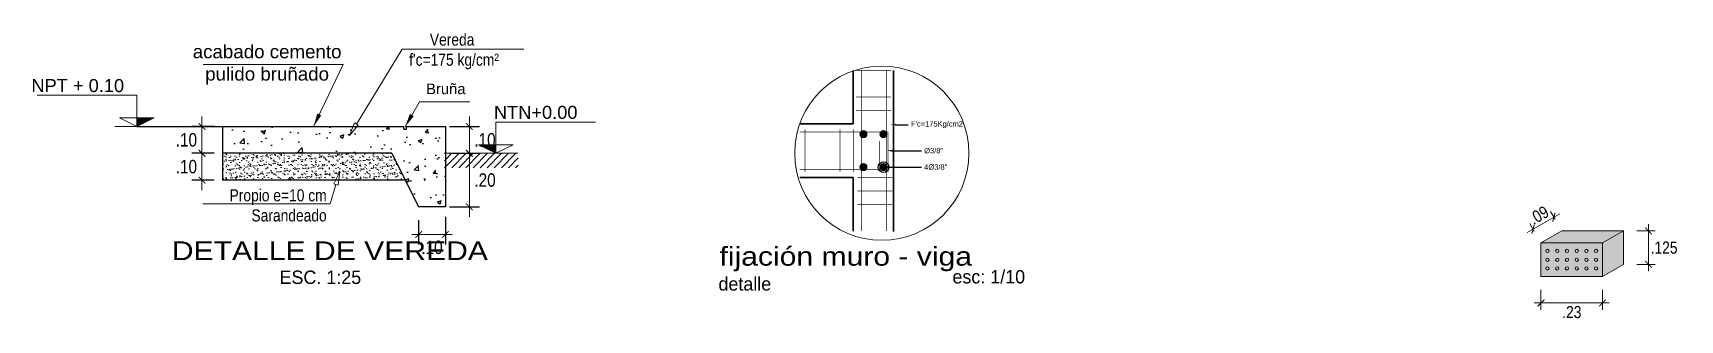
# Model space of a CAD drawing. Header units: metres. Extents: x 912 to 1393, y 476 to 584.
# Drawn here: x 1216.1 to 1222.24, y 501.22 to 502.29 of the extents above; entities that cross this region are included whole.
import ezdxf
from ezdxf import colors
from ezdxf.entities.mleader import LeaderData, LeaderLine
from ezdxf.math import Vec2, Vec3

# ---------------------------------------------------------------- set-up
doc = ezdxf.new("R2010")
doc.units = ezdxf.units.M
doc.linetypes.add('HIDDEN2', pattern=[0.1875, 0.125, -0.0625])
doc.linetypes.add('JIS_02_4.0', pattern=[5.5, 4, -1.5])
for name, color, linetype, lineweight in [('-Achurado', 251, 'Continuous', 5), ('-Acotado', 251, 'Continuous', 5), ('-Ladrillo', 34, 'Continuous', 9), ('FIC-2ES_ACERO_', 160, 'Continuous', 30), ('FIC-2ES_CONCRETO 210', 251, 'Continuous', 30), ('FIC-2ES_PROYECCIONES_', 1, 'JIS_02_4.0', 5), ('hatch', 253, 'Continuous', 20), ('muros', 7, 'Continuous', 35), ('pisos', 8, 'Continuous', 13), ('PL-03', 7, 'Continuous', 30)]:
    doc.layers.add(name, color=color, linetype=linetype, lineweight=lineweight)
doc.layers.add('FIC-2ES_COTAS', color=7, linetype='Continuous', lineweight=5, true_color=0x6b006b)
doc.layers.add('PL-05', color=7, linetype='Continuous')
doc.styles.add('-Arial Narrow', font='ARIALN.TTF')
doc.styles.add('ARIAL', font='arial.ttf')
doc.styles.add('COTAS Y DIRECTRIZ', font='ARIALN.TTF')
doc.styles.add('L80', font='arial.ttf')
doc.styles.add('sw 721', font='swissel.ttf')
doc.styles.add('TECHNICLIGHT', font='tel_____.pfb')
doc.dimstyles.new('corte 25', dxfattribs={"dimtxt": 0.05, "dimasz": 0.025, "dimexe": 0.025, "dimexo": 0.0125, "dimgap": 0.025, "dimtad": 1, "dimtih": 1, "dimtoh": 1, "dimzin": 4, "dimdsep": 46, "dimtxsty": 'ARIAL', "dimblk": 'ARCHTICK', "dimcen": 0.025, "dimdle": 0.025, "dimclrd": 256, "dimclre": 256, "dimclrt": 7, "dimadec": 0, "dimazin": 0, "dimtfac": 1, "dimtix": 1, "dimtmove": 0, "dimatfit": 3, "dimfxl": 0.1, "dimlwd": -1, "dimarcsym": 0})
doc.dimstyles.new('Esc 1_25', dxfattribs={"dimscale": 0.025, "dimtxt": 1.8, "dimasz": 1, "dimexe": 1, "dimexo": 2, "dimgap": 0.45, "dimtad": 2, "dimtih": 1, "dimtoh": 1, "dimzin": 4, "dimdsep": 46, "dimtxsty": '-Arial Narrow', "dimblk": 'ARCHTICK', "dimcen": 1, "dimdle": 1, "dimclrd": 256, "dimclre": 256, "dimclrt": 7, "dimadec": 0, "dimazin": 0, "dimtfac": 1, "dimtix": 1, "dimtmove": 1, "dimatfit": 2, "dimldrblk": 'ARCHTICK', "dimfxl": 1, "dimtolj": 2, "dimlwd": 5, "dimlwe": 0, "dimarcsym": 0})
doc.dimstyles.new('FIC - CORTE', dxfattribs={"dimtxt": 2, "dimasz": 1, "dimexe": 1.5, "dimexo": 0.625, "dimgap": 0.9, "dimtad": 2, "dimtih": 1, "dimtoh": 1, "dimzin": 4, "dimdsep": 46, "dimtxsty": 'COTAS Y DIRECTRIZ', "dimblk": 'ARCHTICK', "dimcen": 0.9, "dimdle": 1.5, "dimclrd": 256, "dimclre": 256, "dimclrt": 7, "dimadec": 0, "dimazin": 0, "dimtfac": 1, "dimtix": 1, "dimtmove": 2, "dimatfit": 3, "dimfxl": 1, "dimlwd": 5, "dimarcsym": 0})

# ---------------------------------------------------------------- blocks, each defined once
blk = doc.blocks.new('NPT-c2')
at = {"color": 0, "lineweight": 5}
for p, q in [((0, 0.361), (-1.15, 0.361)), ((0, 0), (0, 0.361)), ((-0.253, 0), (0.253, 0)), ((-0.2, 0.1), (0.2, 0.1)), ((0, 0), (-0.2, 0.1)), ((0, 0), (0.2, 0.1))]:
    blk.add_line(p, q, dxfattribs=at)
blk.add_solid([(0.2, 0.1), (0, 0.1), (0, 0)], dxfattribs=at)
at = {"style": 'ARIAL'}
blk.add_attdef('NPT%%P0.00', (-1.089, 0.48), '', height=0.15, dxfattribs=at)
blk = doc.blocks.new('_ArchTick')
at = {"layer": 'pisos', "color": 0, "const_width": 0.15}
blk.add_lwpolyline([(-0.5, -0.5), (0.5, 0.5)], dxfattribs=at)
blk = doc.blocks.new('*D182')
at = {"layer": 'DEFPOINTS', "color": 0, "lineweight": 20, "transparency": 16777216}
for p in [(1217.6348, 501.9388), (1217.7243, 501.9388), (1217.6348, 501.8388)]:
    blk.add_point(p, dxfattribs=at)
at = {"layer": 'FIC-2ES_COTAS', "lineweight": 5, "transparency": 16777216}
blk.add_line((1217.7243, 501.8013), (1217.7243, 501.9763), dxfattribs=at)
at = {"layer": 'FIC-2ES_COTAS', "lineweight": -2, "transparency": 16777216}
for p, q in [((1217.6505, 501.9388), (1217.7618, 501.9388)), ((1217.6505, 501.8388), (1217.7618, 501.8388))]:
    blk.add_line(p, q, dxfattribs=at)
at = {"layer": 'FIC-2ES_COTAS', "lineweight": 5, "transparency": 16777216, "xscale": 0.025, "yscale": 0.025, "zscale": 0.025}
for p, rotation in [((1217.7243, 501.9388), 90), ((1217.7243, 501.8388), 270)]:
    blk.add_blockref('_ArchTick', p, dxfattribs=dict(at, rotation=rotation))
at = {"layer": 'FIC-2ES_COTAS', "color": 7, "transparency": 16777216, "insert": (1217.7826, 501.8888), "char_height": 0.05, "attachment_point": 5, "style": 'COTAS Y DIRECTRIZ'}
blk.add_mtext('.10', dxfattribs=at)
blk = doc.blocks.new('*D172')
at = {"layer": 'DEFPOINTS', "color": 0, "lineweight": 20, "transparency": 16777216}
for p in [(1217.5348, 501.6053), (1217.6348, 501.6176), (1217.6348, 501.5356)]:
    blk.add_point(p, dxfattribs=at)
at = {"layer": 'FIC-2ES_COTAS', "lineweight": -2, "transparency": 16777216}
for p, q in [((1217.5348, 501.5897), (1217.5348, 501.4981)), ((1217.6348, 501.602), (1217.6348, 501.4981))]:
    blk.add_line(p, q, dxfattribs=at)
at = {"layer": 'FIC-2ES_COTAS', "lineweight": 5, "transparency": 16777216}
for p, q in [((1217.5348, 501.5356), (1217.5098, 501.5356)), ((1217.5348, 501.5356), (1217.6348, 501.5356)), ((1217.6348, 501.5356), (1217.6598, 501.5356))]:
    blk.add_line(p, q, dxfattribs=at)
at = {"layer": 'FIC-2ES_COTAS', "lineweight": 5, "transparency": 16777216, "xscale": 0.025, "yscale": 0.025, "zscale": 0.025}
blk.add_blockref('_ArchTick', (1217.5348, 501.5356), dxfattribs=at)
at = {"layer": 'FIC-2ES_COTAS', "lineweight": 5, "transparency": 16777216, "xscale": 0.025, "yscale": 0.025, "zscale": 0.025, "rotation": 180}
blk.add_blockref('_ArchTick', (1217.6348, 501.5356), dxfattribs=at)
at = {"layer": 'FIC-2ES_COTAS', "color": 7, "transparency": 16777216, "insert": (1217.5848, 501.4876), "char_height": 0.05, "attachment_point": 5, "style": 'COTAS Y DIRECTRIZ'}
blk.add_mtext('.10', dxfattribs=at)
blk = doc.blocks.new('*D162')
at = {"layer": 'DEFPOINTS', "color": 0, "lineweight": 20, "transparency": 16777216}
for p in [(1216.7264, 501.8388), (1216.7877, 501.8388), (1216.7877, 501.7388)]:
    blk.add_point(p, dxfattribs=at)
at = {"layer": 'FIC-2ES_COTAS', "lineweight": -2, "transparency": 16777216}
for p, q in [((1216.7721, 501.8388), (1216.6889, 501.8388)), ((1216.7721, 501.7388), (1216.6889, 501.7388))]:
    blk.add_line(p, q, dxfattribs=at)
at = {"layer": 'FIC-2ES_COTAS', "lineweight": 5, "transparency": 16777216}
blk.add_line((1216.7264, 501.7013), (1216.7264, 501.8763), dxfattribs=at)
at = {"layer": 'FIC-2ES_COTAS', "lineweight": 5, "transparency": 16777216, "xscale": 0.025, "yscale": 0.025, "zscale": 0.025}
for p, rotation in [((1216.7264, 501.8388), 90), ((1216.7264, 501.7388), 270)]:
    blk.add_blockref('_ArchTick', p, dxfattribs=dict(at, rotation=rotation))
at = {"layer": 'FIC-2ES_COTAS', "color": 7, "transparency": 16777216, "insert": (1216.6682, 501.7888), "char_height": 0.05, "attachment_point": 5, "style": 'COTAS Y DIRECTRIZ'}
blk.add_mtext('.10', dxfattribs=at)
blk = doc.blocks.new('*D167')
at = {"layer": 'DEFPOINTS', "color": 0, "lineweight": 20, "transparency": 16777216}
for p in [(1216.7264, 501.9388), (1216.7877, 501.9388), (1216.7877, 501.8388)]:
    blk.add_point(p, dxfattribs=at)
at = {"layer": 'FIC-2ES_COTAS', "lineweight": 5, "transparency": 16777216}
blk.add_line((1216.7264, 501.8013), (1216.7264, 501.9763), dxfattribs=at)
at = {"layer": 'FIC-2ES_COTAS', "lineweight": -2, "transparency": 16777216}
for p, q in [((1216.7721, 501.9388), (1216.6889, 501.9388)), ((1216.7721, 501.8388), (1216.6889, 501.8388))]:
    blk.add_line(p, q, dxfattribs=at)
at = {"layer": 'FIC-2ES_COTAS', "lineweight": 5, "transparency": 16777216, "xscale": 0.025, "yscale": 0.025, "zscale": 0.025}
for p, rotation in [((1216.7264, 501.9388), 90), ((1216.7264, 501.8388), 270)]:
    blk.add_blockref('_ArchTick', p, dxfattribs=dict(at, rotation=rotation))
at = {"layer": 'FIC-2ES_COTAS', "color": 7, "transparency": 16777216, "insert": (1216.6682, 501.8888), "char_height": 0.05, "attachment_point": 5, "style": 'COTAS Y DIRECTRIZ'}
blk.add_mtext('.10', dxfattribs=at)
blk = doc.blocks.new('*D177')
at = {"layer": 'DEFPOINTS', "color": 0, "lineweight": 20, "transparency": 16777216}
for p in [(1217.6348, 501.8388), (1217.6348, 501.6388), (1217.7245, 501.6388)]:
    blk.add_point(p, dxfattribs=at)
at = {"layer": 'FIC-2ES_COTAS', "lineweight": -2, "transparency": 16777216}
for p, q in [((1217.6505, 501.8388), (1217.762, 501.8388)), ((1217.6505, 501.6388), (1217.762, 501.6388))]:
    blk.add_line(p, q, dxfattribs=at)
at = {"layer": 'FIC-2ES_COTAS', "lineweight": 5, "transparency": 16777216}
blk.add_line((1217.7245, 501.8763), (1217.7245, 501.6013), dxfattribs=at)
at = {"layer": 'FIC-2ES_COTAS', "lineweight": 5, "transparency": 16777216, "xscale": 0.025, "yscale": 0.025, "zscale": 0.025}
for p, rotation in [((1217.7245, 501.8388), 90), ((1217.7245, 501.6388), 270)]:
    blk.add_blockref('_ArchTick', p, dxfattribs=dict(at, rotation=rotation))
at = {"layer": 'FIC-2ES_COTAS', "color": 7, "transparency": 16777216, "insert": (1217.7828, 501.7388), "char_height": 0.05, "attachment_point": 5, "style": 'COTAS Y DIRECTRIZ'}
blk.add_mtext('.20', dxfattribs=at)
blk = doc.blocks.new('_DotBlank')
at = {"color": 0, "linetype": 'ByBlock', "lineweight": -2}
blk.add_line((-0.5, 0), (-1, 0), dxfattribs=at)
blk.add_circle((0, 0), 0.5, dxfattribs=at)
blk = doc.blocks.new('Ladrillo Kink Kong')
at = {"layer": '-Acotado'}
h = blk.add_hatch(color=20, dxfattribs=at)
h.dxf.hatch_style = 1
h.set_gradient(color1=(255, 63, 0), color2=(255, 127, 0), tint=1, name='INVCYLINDER')
h.paths.add_polyline_path([(0.115, 0.125), (0.1929, 0.17), (-0.0371, 0.17), (-0.115, 0.125)])
h.paths.add_polyline_path([(0.115, 0), (0.1929, 0.045), (0.1929, 0.17), (0.115, 0.125)])
h.paths.add_polyline_path([(0.115, 0), (0.115, 0.125), (-0.115, 0.125), (-0.115, 0)])
h.paths.add_polyline_path([(0.097, 0.0625, -1), (0.0846, 0.0625, -1)], flags=16)
h.paths.add_polyline_path([(0.012, 0.0299, -1), (0.0244, 0.0299, -1)], flags=16)
h.paths.add_polyline_path([(0.012, 0.0625, -1), (0.0244, 0.0625, -1)], flags=16)
h.paths.add_polyline_path([(-0.0607, 0.0299, -1), (-0.0483, 0.0299, -1)], flags=16)
h.paths.add_polyline_path([(-0.097, 0.0299, -1), (-0.0846, 0.0299, -1)], flags=16)
h.paths.add_polyline_path([(-0.097, 0.0625, -1), (-0.0846, 0.0625, -1)], flags=16)
h = blk.add_hatch(color=256, dxfattribs=at)
h.dxf.hatch_style = 1
h.paths.add_polyline_path([(-0.097, 0.0951, 1), (-0.0846, 0.0951, 1)])
h.paths.add_polyline_path([(-0.0607, 0.0951, 1), (-0.0483, 0.0951, 1)])
h.paths.add_polyline_path([(-0.012, 0.0951, 1), (-0.0244, 0.0951, 1)])
h.paths.add_polyline_path([(0.0244, 0.0951, 1), (0.012, 0.0951, 1)])
h.paths.add_polyline_path([(0.0607, 0.0951, 1), (0.0483, 0.0951, 1)])
h.paths.add_polyline_path([(0.0846, 0.0951, 1), (0.097, 0.0951, 1)])
h.paths.add_polyline_path([(0.097, 0.0625, 1), (0.0846, 0.0625, 1)])
h.paths.add_polyline_path([(0.0607, 0.0625, 1), (0.0483, 0.0625, 1)])
h.paths.add_polyline_path([(0.012, 0.0625, 1), (0.0244, 0.0625, 1)])
h.paths.add_polyline_path([(-0.0244, 0.0625, 1), (-0.012, 0.0625, 1)])
h.paths.add_polyline_path([(-0.0483, 0.0625, 1), (-0.0607, 0.0625, 1)])
h.paths.add_polyline_path([(-0.097, 0.0625, 1), (-0.0846, 0.0625, 1)])
h.paths.add_polyline_path([(-0.097, 0.0299, 1), (-0.0846, 0.0299, 1)])
h.paths.add_polyline_path([(-0.0483, 0.0299, 1), (-0.0607, 0.0299, 1)])
h.paths.add_polyline_path([(-0.0244, 0.0299, 1), (-0.012, 0.0299, 1)])
h.paths.add_polyline_path([(0.0244, 0.0299, 1), (0.012, 0.0299, 1)])
h.paths.add_polyline_path([(0.0607, 0.0299, 1), (0.0483, 0.0299, 1)])
h.paths.add_polyline_path([(0.0846, 0.0299, 1), (0.097, 0.0299, 1)])
at = {"layer": '-Ladrillo', "lineweight": 5}
for points in [[(-0.115, 0.125), (-0.0371, 0.17)], [(-0.0371, 0.17), (0.1929, 0.17)], [(0.115, 0.125), (0.1929, 0.17)], [(0.1929, 0.045), (0.1929, 0.17)], [(0.115, 0), (0.1929, 0.045)]]:
    blk.add_lwpolyline(points, dxfattribs=at)
blk.add_lwpolyline([(0.115, 0), (0.115, 0.125), (-0.115, 0.125), (-0.115, 0)], close=True, dxfattribs=at)
for centre in [(-0.0908, 0.0951), (-0.0908, 0.0625), (-0.0545, 0.0951), (-0.0545, 0.0625), (-0.0182, 0.0951), (-0.0182, 0.0625), (0.0182, 0.0951), (0.0182, 0.0625), (0.0545, 0.0951), (0.0545, 0.0625), (0.0908, 0.0951), (0.0908, 0.0625), (-0.0908, 0.0299), (-0.0545, 0.0299), (-0.0182, 0.0299), (0.0182, 0.0299), (0.0545, 0.0299), (0.0908, 0.0299)]:
    blk.add_circle(centre, 0.0062, dxfattribs=at)
blk = doc.blocks.new('*D218')
at = {"layer": '-Acotado', "lineweight": 5, "transparency": 16777216}
blk.add_line((1221.699, 501.2801), (1221.979, 501.2801), dxfattribs=at)
at = {"layer": '-Acotado', "lineweight": 0, "transparency": 16777216}
for p, q in [((1221.724, 501.3291), (1221.724, 501.2551)), ((1221.954, 501.3291), (1221.954, 501.2551))]:
    blk.add_line(p, q, dxfattribs=at)
at = {"layer": 'DEFPOINTS', "color": 0, "lineweight": 20, "transparency": 16777216}
for p in [(1221.724, 501.3791), (1221.954, 501.3791), (1221.954, 501.2801)]:
    blk.add_point(p, dxfattribs=at)
at = {"layer": '-Acotado', "lineweight": 5, "transparency": 16777216, "xscale": 0.025, "yscale": 0.025, "zscale": 0.025, "rotation": 180}
blk.add_blockref('_ArchTick', (1221.724, 501.2801), dxfattribs=at)
at = {"layer": '-Acotado', "lineweight": 5, "transparency": 16777216, "xscale": 0.025, "yscale": 0.025, "zscale": 0.025}
blk.add_blockref('_ArchTick', (1221.954, 501.2801), dxfattribs=at)
at = {"layer": '-Acotado', "color": 7, "transparency": 16777216, "insert": (1221.839, 501.2458), "char_height": 0.045, "attachment_point": 5, "style": '-Arial Narrow'}
blk.add_mtext('\\A2;.23', dxfattribs=at)
blk = doc.blocks.new('*D219')
at = {"layer": '-Acotado', "lineweight": 0, "transparency": 16777216}
for p, q in [((1222.0819, 501.5491), (1222.1504, 501.5491)), ((1222.0819, 501.4241), (1222.1504, 501.4241))]:
    blk.add_line(p, q, dxfattribs=at)
at = {"layer": '-Acotado', "lineweight": 5, "transparency": 16777216}
blk.add_line((1222.1254, 501.5741), (1222.1254, 501.3991), dxfattribs=at)
at = {"layer": 'DEFPOINTS', "color": 0, "lineweight": 20, "transparency": 16777216}
for p in [(1222.0319, 501.5491), (1222.0319, 501.4241), (1222.1254, 501.4241)]:
    blk.add_point(p, dxfattribs=at)
at = {"layer": '-Acotado', "lineweight": 5, "transparency": 16777216, "xscale": 0.025, "yscale": 0.025, "zscale": 0.025}
for p, rotation in [((1222.1254, 501.5491), 90), ((1222.1254, 501.4241), 270)]:
    blk.add_blockref('_ArchTick', p, dxfattribs=dict(at, rotation=rotation))
at = {"layer": '-Acotado', "color": 7, "transparency": 16777216, "insert": (1222.1834, 501.4866), "char_height": 0.045, "attachment_point": 5, "style": '-Arial Narrow'}
blk.add_mtext('\\A2;.125', dxfattribs=at)
blk = doc.blocks.new('*D220')
at = {"layer": '-Acotado', "lineweight": 5, "transparency": 16777216}
blk.add_line((1221.6726, 501.543), (1221.7939, 501.613), dxfattribs=at)
at = {"layer": '-Acotado', "lineweight": 0, "transparency": 16777216}
for p, q in [((1221.699, 501.5474), (1221.6818, 501.5772)), ((1221.7769, 501.5924), (1221.7597, 501.6222))]:
    blk.add_line(p, q, dxfattribs=at)
at = {"layer": 'DEFPOINTS', "color": 0, "lineweight": 20, "transparency": 16777216}
for p in [(1221.7722, 501.6005), (1221.8019, 501.5491), (1221.724, 501.5041)]:
    blk.add_point(p, dxfattribs=at)
at = {"layer": '-Acotado', "lineweight": 5, "transparency": 16777216, "xscale": 0.025, "yscale": 0.025, "zscale": 0.025}
for p, rotation in [((1221.7722, 501.6005), 30.00000000002148), ((1221.6943, 501.5555), 210.0000000000215)]:
    blk.add_blockref('_ArchTick', p, dxfattribs=dict(at, rotation=rotation))
at = {"layer": '-Acotado', "color": 7, "transparency": 16777216, "insert": (1221.7161, 501.6077), "char_height": 0.045, "attachment_point": 5, "rotation": 30, "style": '-Arial Narrow'}
blk.add_mtext('\\A2;.09', dxfattribs=at)
blk = doc.blocks.new('_ClosedBlank')
at = {"color": 0, "linetype": 'ByBlock', "lineweight": -2}
for p, q in [((-1, 0.17), (0, 0)), ((-1, 0.17), (-1, -0.17)), ((0, 0), (-1, -0.17))]:
    blk.add_line(p, q, dxfattribs=at)

msp = doc.modelspace()

# ---------------------------------------------------------------- hatches: boundary and pattern name
at = {"layer": '-Achurado', "lineweight": 5}
h = msp.add_hatch(dxfattribs=at)
h.set_pattern_fill('AR-SAND', color=256, scale=0.0005)
h.paths.add_polyline_path([(1216.8027, 501.8388), (1216.8027, 501.7388), (1217.4838, 501.7382), (1217.4348, 501.8388)])
at = {"true_color": 0x636466}
h = msp.add_hatch(dxfattribs=at)
h.set_pattern_fill('AR-CONC', color=251, scale=0.0008)
h.set_pattern_definition([(50, (-29.82114, 2.76653), (0.145747735, -0.012751268), [0.01524, -0.16764]), (355, (-29.82114, 2.76653), (-0.028194737, 0.152845476), [0.012192, -0.134112467]), (100.451445, (-29.80899, 2.76547), (0.117552998, 0.140094202), [0.012952007, -0.142472196]), (46.1842, (-29.82114, 2.80717), (0.216863233, -0.033633862), [0.02286, -0.25146]), (96.635558, (-29.80307, 2.80437), (0.189923307, 0.1979409), [0.01942802, -0.213708487]), (351.184151, (-29.82114, 2.80717), (0.189923307, 0.1979409), [0.018287974, -0.201167786]), (21, (-29.80082, 2.79701), (0.121291513, -0.081812159), [0.01524, -0.16764]), (326, (-29.80082, 2.79701), (0.049441623, 0.147350373), [0.012192, -0.134112]), (71.451445, (-29.79071, 2.79019), (0.170733135, 0.065538215), [0.012952007, -0.14247195]), (37.5, (-29.821137, 2.76653), (0.0024708826, 0.067644031), [0, -0.1324864, 0, -0.136144, 0, -0.13462]), (7.5, (-29.82114, 2.76653), (0.05345573, 0.08014446), [0, -0.0776224, 0, -0.1294384, 0, -0.051308]), (327.5, (-29.86645, 2.76653), (0.1084724761, -0.0045829952), [0, -0.0508, 0, -0.158496, 0, -0.210312]), (317.5, (-29.88677, 2.76653), (0.118503345, 0.020341193), [0, -0.06604, 0, -0.1052576, 0, -0.149352])])
h.paths.add_polyline_path([(1216.8027, 501.9388), (1216.8027, 501.8388), (1217.4348, 501.8388), (1217.5348, 501.6388), (1217.4848, 501.6388), (1217.6348, 501.6388), (1217.6348, 501.9388)])
at = {"layer": 'FIC-2ES_ACERO_'}
for points in [[(1219.2071, 501.9105, 1), (1219.1834, 501.9105, 1)], [(1219.2814, 501.9105, 1), (1219.2577, 501.9105, 1)], [(1219.1834, 501.7872, 1), (1219.2071, 501.7872, 1)], [(1219.282, 501.7872, 1), (1219.2584, 501.7872, 1)]]:
    msp.add_hatch(color=256, dxfattribs=at).paths.add_polyline_path(points)
at = {"layer": 'hatch', "ltscale": 0.04}
h = msp.add_hatch(dxfattribs=at)
h.set_pattern_fill('ANSI31', color=256, scale=0.15, style=0)
h.set_pattern_definition([(45, (-799070.65638, -9253950.121826), (-0.013258252147248, 0.013258252147248), [])])
h.paths.add_polyline_path([(1217.9065, 501.8388), (1217.631, 501.8388), (1217.631, 501.785), (1217.9069, 501.785)])

# ---------------------------------------------------------------- linework, layer by layer
for p, q in [((1216.4832, 501.9388), (1217.4798, 501.9388)), ((1217.4798, 501.9288), (1217.4898, 501.9288)), ((1217.4898, 501.9388), (1217.6348, 501.9388)), ((1217.6348, 501.9388), (1217.6348, 501.6388)), ((1217.6348, 501.6388), (1217.5348, 501.6388)), ((1217.3848, 501.6377), (1217.3848, 501.6377))]:
    msp.add_line(p, q)
for points in [[(1216.8027, 501.9388), (1216.9835, 501.9388)], [(1216.8027, 501.9388), (1216.8027, 501.7388)], [(1217.4798, 501.9288), (1217.4798, 501.9388)], [(1217.4898, 501.9288), (1217.4898, 501.9388)], [(1217.4348, 501.8388), (1216.8027, 501.8388)], [(1217.4348, 501.8388), (1217.5348, 501.6388)], [(1217.4848, 501.7388), (1216.8027, 501.7388)]]:
    msp.add_lwpolyline(points)
at = {"layer": 'FIC-2ES_ACERO_', "const_width": 0.0025}
for points in [[(1219.1668, 502.1486), (1219.298, 502.1486)], [(1219.1668, 502.0486), (1219.298, 502.0486)], [(1219.1668, 501.9986), (1219.298, 501.9986)], [(1219.2874, 501.7682), (1219.2874, 501.9182), (1218.9574, 501.9182)], [(1218.9574, 501.779), (1219.2563, 501.779), (1219.2563, 501.8848)], [(1218.9774, 501.7688), (1218.9774, 501.9283)], [(1219.1074, 501.7688), (1219.1074, 501.9283)], [(1219.1574, 501.7688), (1219.1574, 501.9283)], [(1219.303, 501.7486), (1219.1718, 501.7486)], [(1219.303, 501.6986), (1219.1718, 501.6986)], [(1219.303, 501.6486), (1219.1718, 501.6486)]]:
    msp.add_lwpolyline(points, dxfattribs=at)
at = {"layer": 'FIC-2ES_ACERO_'}
for points in [[(1219.1874, 502.1486, 0.0025, 0.0025, 0), (1219.1874, 501.5486, 0.0025, 0.0025, 0)], [(1219.2824, 502.1486, 0.0025, 0.0025, 0), (1219.2824, 501.5486, 0.0025, 0.0025, 0)]]:
    msp.add_lwpolyline(points, format="xyseb", dxfattribs=at)
for centre in [(1219.1953, 501.9105), (1219.2695, 501.9105), (1219.1953, 501.7872), (1219.2702, 501.7872)]:
    msp.add_circle(centre, 0.0118, dxfattribs=at)
at = {"layer": 'FIC-2ES_CONCRETO 210'}
for points in [[(1219.1574, 501.9486), (1219.1574, 502.1486)], [(1219.3074, 501.547), (1219.3074, 502.1486)], [(1219.1574, 501.9486), (1218.9574, 501.9486)], [(1219.1574, 501.7486), (1218.9574, 501.7486)], [(1219.1574, 501.5486), (1219.1574, 501.7486)]]:
    msp.add_lwpolyline(points, dxfattribs=at)
at = {"layer": 'FIC-2ES_PROYECCIONES_'}
msp.add_circle((1219.2636, 501.8394), 0.3251, dxfattribs=at)
at = {"layer": 'muros', "lineweight": 15}
msp.add_lwpolyline([(1217.831, 501.8388), (1217.631, 501.8388)], dxfattribs=at)

# ---------------------------------------------------------------- block references
at = {"layer": '-Acotado'}
msp.add_blockref('Ladrillo Kink Kong', (1221.839, 501.3791), dxfattribs=at)
at = {"linetype": 'HIDDEN2'}
ref = msp.add_blockref('NPT-c2', (1216.4832, 501.9388), dxfattribs=dict(at, xscale=0.323333650981178, yscale=0.323333650981178, zscale=0.323333650981178))
ref.add_attrib('NPT%%P0.00', 'NPT + 0.10', (1216.0899, 502.0674), dxfattribs={"color": 0, "height": 0.04869, "style": 'sw 721'})
ref = msp.add_blockref('NPT-c2', (1217.8233, 501.8388), dxfattribs=dict(at, xscale=-0.323333650981178, yscale=0.323333650981178, zscale=0.323333650981178))
ref.add_attrib('NPT%%P0.00', 'NTN+0.00', (1217.816, 501.9674), dxfattribs={"color": 0, "height": 0.04869, "style": 'sw 721'})

# ---------------------------------------------------------------- texts
at = {"layer": 'FIC-2ES_COTAS', "color": 0, "attachment_point": 2, "style": 'L80'}
for s, insert, char_height, width in [('\\A1;acabado cemento pulido bruñado', (1216.9695, 502.2436), 0.05, 0.722713), ('Bruña  ', (1217.6365, 502.0992), 0.03952, 0.482982)]:
    msp.add_mtext(s, dxfattribs=dict(at, insert=insert, char_height=char_height, width=width))
at = {"layer": 'PL-03', "linetype": 'Continuous', "style": 'TECHNICLIGHT'}
for s, p in [('ESC. 1:25', (1217.0159, 501.3511)), ('esc: 1/10', (1219.5273, 501.353)), ('detalle', (1218.654, 501.3264))]:
    msp.add_text(s, height=0.05, dxfattribs=at).set_placement(p)
at = {"layer": 'PL-05', "style": 'TECHNICLIGHT', "width": 1.2}
for s, p in [('DETALLE DE VEREDA', (1216.6138, 501.4401)), ('fijación muro - viga', (1218.6578, 501.4194))]:
    msp.add_text(s, height=0.07, dxfattribs=at).set_placement(p)

# ---------------------------------------------------------------- dimensions: what is measured, and where the dimension line sits
at = {"layer": '-Acotado'}
dim = msp.add_aligned_dim(p1=(1221.724, 501.5041), p2=(1221.8019, 501.5491), distance=0.0594, dimstyle='Esc 1_25', override={"dimtih": 0}, dxfattribs=at)
dim.commit()
dim.dimension.update_dxf_attribs({"geometry": '*D220', "text_midpoint": (1221.7161, 501.6077)})
dim = msp.add_linear_dim(base=(1222.1254, 501.4241), p1=(1222.0319, 501.5491), p2=(1222.0319, 501.4241), angle=90, dimstyle='Esc 1_25', override={"dimdec": 3}, dxfattribs=at)
dim.commit()
dim.dimension.update_dxf_attribs({"geometry": '*D219', "text_midpoint": (1222.1834, 501.4866)})
dim = msp.add_linear_dim(base=(1221.954, 501.2801), p1=(1221.724, 501.3791), p2=(1221.954, 501.3791), dimstyle='Esc 1_25', dxfattribs=at)
dim.commit()
dim.dimension.update_dxf_attribs({"geometry": '*D218', "text_midpoint": (1221.839, 501.2458)})
at = {"layer": 'FIC-2ES_COTAS'}
for p1, p2, distance, picture, middle in [((1216.7877, 501.8388), (1216.7877, 501.9388), 0.0613, '*D167', (1216.6682, 501.8888)), ((1216.7877, 501.7388), (1216.7877, 501.8388), 0.0613, '*D162', (1216.6682, 501.7888)), ((1217.6348, 501.8388), (1217.6348, 501.6388), 0.0897, '*D177', (1217.7828, 501.7388))]:
    dim = msp.add_aligned_dim(p1=p1, p2=p2, distance=distance, dimstyle='FIC - CORTE', dxfattribs=at)
    dim.commit()
    dim.dimension.update_dxf_attribs({"geometry": picture, "text_midpoint": middle})
for base, p1, p2, angle, picture, middle in [((1217.7243, 501.9388), (1217.6348, 501.8388), (1217.6348, 501.9388), 270, '*D182', (1217.7826, 501.8888)), ((1217.6348, 501.5356), (1217.5348, 501.6053), (1217.6348, 501.6176), 180, '*D172', (1217.5848, 501.4876))]:
    dim = msp.add_linear_dim(base=base, p1=p1, p2=p2, angle=angle, dimstyle='FIC - CORTE', dxfattribs=at)
    dim.commit()
    dim.dimension.update_dxf_attribs({"geometry": picture, "text_midpoint": middle})

# ---------------------------------------------------------------- leaders
at = {"layer": '-Acotado'}
ml = msp.add_multileader_mtext('Standard', dxfattribs=at)
ml.set_content("Vereda\\P f'c=175 kg/cm²", color=7, style='-Arial Narrow')
ml.set_leader_properties(color=7, linetype='Continuous', lineweight=0)
ml.set_arrow_properties(name='CLOSEDBLANK')
ml.build(insert=Vec2(0, 0))
ml.multileader.update_dxf_attribs({"has_dogleg": 0, "text_left_attachment_type": 6, "text_right_attachment_type": 6, "dogleg_length": 0, "arrow_head_size": 0.05, "scale": 0.025})
ctx = ml.context
ctx.base_point, ctx.scale, ctx.char_height, ctx.arrow_head_size, ctx.landing_gap_size, ctx.plane_origin = Vec3(1217.4732, 502.2276), 0.025, 0.045, 0.05, 0.0125, Vec3(1218.0897, 502.578)
ctx.left_attachment, ctx.right_attachment, ctx.text_align_type = 6, 6, 1
notes = []
notes.append((ctx, [(0, (1, 1, 0), (1217.4732, 502.2276), (1, 0), 0, [(0, [(1217.2766, 501.9054)], 0, [])])]))
ctx.mtext.insert, ctx.mtext.alignment, ctx.mtext.flow_direction = Vec3(1217.66, 502.2859), 2, 5
ml = msp.add_multileader_mtext('Standard', dxfattribs=at)
ml.set_content('Propio e=10 cm \\PSarandeado', color=7, style='-Arial Narrow')
ml.set_leader_properties(color=7, linetype='ByLayer', lineweight=0)
ml.set_arrow_properties(name='CLOSEDBLANK')
ml.build(insert=Vec2(0, 0))
ml.multileader.update_dxf_attribs({"has_dogleg": 0, "text_left_attachment_type": 6, "text_right_attachment_type": 6, "dogleg_length": 0, "arrow_head_size": 0.05, "scale": 0.025})
ctx = ml.context
ctx.base_point, ctx.scale, ctx.char_height, ctx.arrow_head_size, ctx.landing_gap_size, ctx.plane_origin = Vec3(1216.8242, 501.6505), 0.025, 0.045, 0.05, 0.0125, Vec3(1217.8704, 502.3864)
ctx.left_attachment, ctx.right_attachment, ctx.text_align_type = 6, 6, 2
notes.append((ctx, [(1, (1, 1, 0), (1217.2044, 501.6505), (-1, 0), 0, [(0, [(1217.2406, 501.7703)], 0, [])])]))
ctx.mtext.insert, ctx.mtext.alignment, ctx.mtext.flow_direction = Vec3(1217.1919, 501.7045), 3, 5
at = {"layer": 'FIC-2ES_COTAS'}
for points in [[(1217.1428, 501.9388), (1217.2532, 502.1701), (1216.7308, 502.1701)], [(1217.4848, 501.9383), (1217.5379, 502.0314), (1217.7255, 502.0314)]]:
    msp.add_leader(points, dimstyle='corte 25', override={"dimasz": 0.05, "dimgap": 0.0125, "dimtad": 0}, dxfattribs=at)
ml = msp.add_multileader_mtext('Standard', dxfattribs=at)
ml.set_content("{\\fArial|b0|i0|c0|p34;\\C256;\\c0;F'c=175Kg/cm2}", color=7, style='COTAS Y DIRECTRIZ')
ml.set_leader_properties(color=256)
ml.build(insert=Vec2(0, 0))
ml.multileader.update_dxf_attribs({"dogleg_length": 5, "arrow_head_size": 0.02, "scale": 0.01})
ctx = ml.context
ctx.base_point, ctx.scale, ctx.char_height, ctx.arrow_head_size, ctx.landing_gap_size, ctx.plane_origin = Vec3(1219.3625, 501.9458), 0.01, 0.02, 0.02, 0.01, Vec3(1219.2956, 501.9458)
notes.append((ctx, [(0, (1, 1, 0), (1219.3618, 501.9458), (1, 0), 0.000673, [(0, [(1219.2956, 501.9458)], 0, [])])]))
ctx.mtext.insert, ctx.mtext.flow_direction = Vec3(1219.3725, 501.9587), 5
ml = msp.add_multileader_mtext('Standard', dxfattribs=at)
ml.set_content('{\\fArial|b0|i0|c0|p34;\\W1;\\C256;\\c0;%%C3/8"}', color=7, style='COTAS Y DIRECTRIZ')
ml.set_leader_properties(color=256)
ml.build(insert=Vec2(0, 0))
ml.multileader.update_dxf_attribs({"dogleg_length": 5, "arrow_head_size": 0.02, "scale": 0.01})
ctx = ml.context
ctx.base_point, ctx.scale, ctx.char_height, ctx.arrow_head_size, ctx.landing_gap_size, ctx.plane_origin = Vec3(1219.412, 501.8486), 0.01, 0.02, 0.02, 0.01, Vec3(1219.2824, 501.8486)
notes.append((ctx, [(0, (1, 1, 0), (1219.3991, 501.8486), (1, 0), 0.0129, [(0, [(1219.2824, 501.8486)], 0, [])])]))
ctx.mtext.insert, ctx.mtext.flow_direction = Vec3(1219.422, 501.859), 5
ml = msp.add_multileader_mtext('Standard', dxfattribs=at)
ml.set_content('{\\fArial|b0|i0|c0|p34;\\C256;\\c0;4%%C3/8"}', color=7, style='COTAS Y DIRECTRIZ')
ml.set_leader_properties(color=256)
ml.set_arrow_properties(name='DOTBLANK')
ml.build(insert=Vec2(0, 0))
ml.multileader.update_dxf_attribs({"dogleg_length": 5, "arrow_head_size": 0.04, "scale": 0.01})
ctx = ml.context
ctx.base_point, ctx.scale, ctx.char_height, ctx.arrow_head_size, ctx.landing_gap_size, ctx.plane_origin = Vec3(1219.412, 501.7872), 0.01, 0.02, 0.04, 0.01, Vec3(1219.2702, 501.7872)
notes.append((ctx, [(0, (1, 1, 0), (1219.3869, 501.7872), (1, 0), 0.0251, [(0, [(1219.2702, 501.7872)], 0, [])])]))
ctx.mtext.insert, ctx.mtext.flow_direction = Vec3(1219.422, 501.7976), 5
for ctx, leaders in notes:
    for number, flags, end, landing, length, lines in leaders:
        leader = LeaderData()
        leader.index, (leader.has_last_leader_line, leader.has_dogleg_vector, leader.attachment_direction) = number, flags
        leader.last_leader_point, leader.dogleg_vector, leader.dogleg_length = Vec3(end), Vec3(landing), length
        for number, points, colour, breaks in lines:
            line = LeaderLine()
            line.index, line.vertices, line.color, line.breaks = number, Vec3.list(points), colors.encode_raw_color(colour), breaks
            leader.lines.append(line)
        ctx.leaders.append(leader)

doc.saveas('drawing.dxf')
